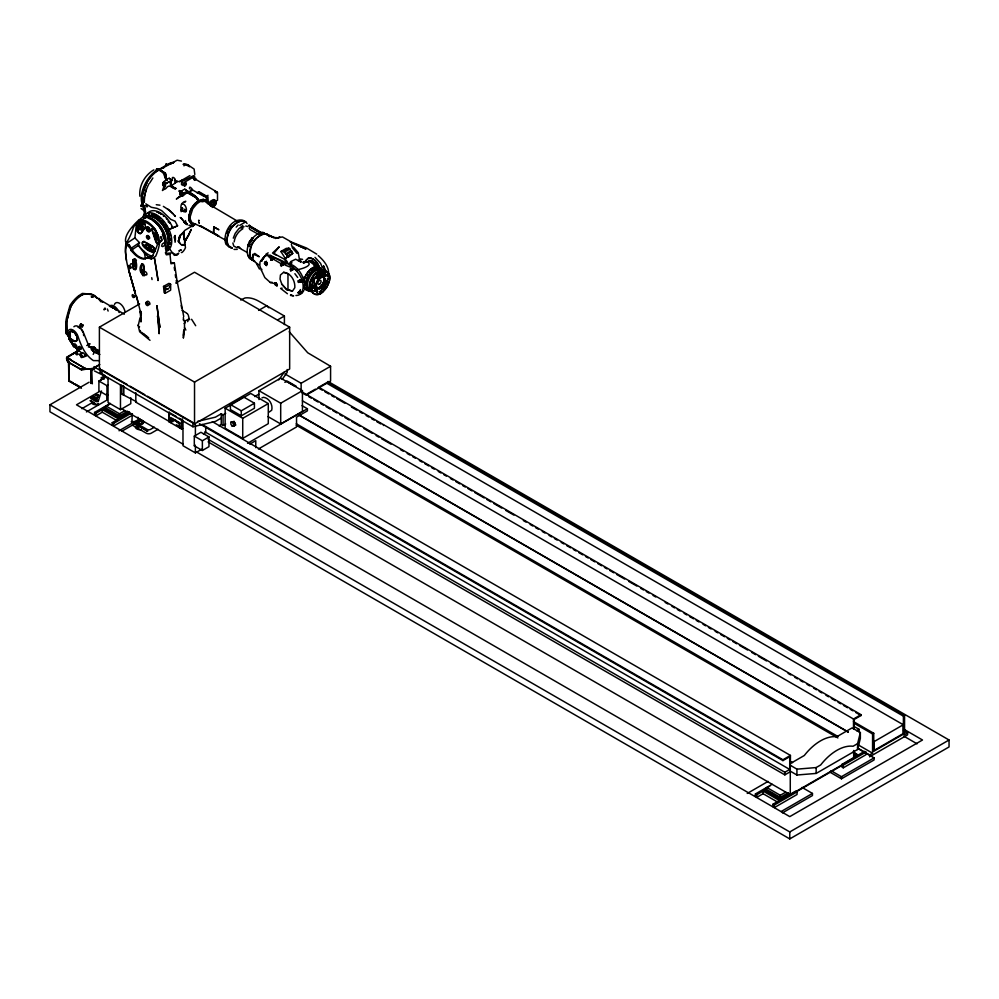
<?xml version="1.0" encoding="UTF-8"?>
<svg xmlns="http://www.w3.org/2000/svg" width="999" height="999" viewBox="0 0 999 999"><rect width="100%" height="100%" fill="white"/><g stroke="black" fill="none" stroke-linecap="round" stroke-linejoin="round"><path stroke-width="1.5" d="M92.32 383.816L91.796 371.016L94.955 367.42L100.287 370.492M217.495 200.412L217.495 192.445M252.61 258.654L252.622 255.382L254.37 254.57L259.29 256.731L254.807 253.434L253.271 255.095L252.61 258.654L254.295 261.438L258.953 264.935M199.425 423.713L782.929 760.601L782.929 759.764L790.446 755.419L212.337 421.653M208.079 439.273L784.839 772.264L789.722 769.442L789.722 756.68L782.929 760.601M853.695 750.474L853.695 758.141L790.271 794.754L196.541 451.973M790.446 755.419L790.271 771.166L796.927 775.012L816.171 773.426L857.604 749.5L857.604 743.631L860.351 732.529L852.022 727.934L836.687 736.787A43.968 25.387 -60 0 0 804.307 755.494L790.246 763.611M327.722 382.442L904.557 715.484L904.557 734.727L907.591 732.979L907.591 734.864L869.542 756.83M68.956 380.656L69.018 362.113L68.806 380.944L81.443 388.236M213.074 205.569L212.762 206.131L212 204.957M230.844 422.215L230.844 424.2L232.317 426.286L234.028 426.049L235.627 424.975L234.103 421.466L230.844 422.215L232.755 422.527L234.028 426.049M94.668 366.958L93.968 367.894M91.096 383.279L91.334 368.569M157.03 170.055L155.906 170.754L156.631 168.918M189.186 214.46L189.136 220.679L191.433 223.714L194.73 224.475L191.483 223.589L189.136 220.679C188.074 212.737 192.095 204.745 198.851 200.374L203.247 199.388L206.119 200.312L207.742 203.184M192.62 225.299L192.308 226.698M292.595 269.555L292.607 268.032L290.309 269.168L290.659 270.779L292.695 269.93L292.607 268.032L290.659 270.779L292.695 269.93L292.045 268.981L290.309 269.168M193.494 225.886L193.494 225.112L193.057 226.273M194.256 224.725C190.334 226.835 194.867 225.1 193.057 225.262M299.613 260.439L298.251 252.722L293.381 247.04M249.126 256.106L249.101 257.193L247.927 255.307M317.07 294.218C318.768 295.105 322.702 293.306 322.19 291.358M68.806 380.731L68.806 362.325M178.833 241.408L179.583 236.8M78.696 347.04C79.321 344.505 83.129 350.112 80.395 349.25M151.199 258.741L151.224 257.68A38.524 22.665 -56 0 0 158.092 242.445C161.001 230.382 140.647 211.788 133.367 227.635A38.362 18.419 -58 0 1 126.811 242.37L126.885 244.28L128.846 246.391M192.42 225.712L193.219 225.886L193.469 224.875M253.009 256.431L253.084 254.158M288.336 257.118L289.785 255.132L285.477 258.704L280.881 251.511L286.263 248.376L288.973 248.189L292.782 253.346L288.336 257.118L288.524 255.856M192.208 225.724L192.432 225.062L192.52 226.149M306.643 278.209L306.643 289.698L307.192 289.148M94.056 368.156L93.869 367.42M287.974 273.639L287.974 289.623L292.445 291.121L294.817 287.7C295.317 280.919 290.971 273.014 283.629 272.315L280.432 275L280.02 279.083L281.868 284.253L286.775 289.685L292.445 291.121M322.34 292.27L326.523 287.637L329.208 281.643A12.687 7.318 -60 0 0 329.208 274.563C323.688 266.046 313.374 277.66 312.35 284.29A12.687 7.318 -60 0 0 312.35 291.371C313.773 295.866 320.229 295.005 322.415 291.87M169.206 178.259L172.228 180.457L169.206 178.259L166.096 179.408A2.835 1.636 60 0 1 165.422 177.41L165.322 175.075A1.536 0.887 60 0 0 164.535 173.476L158.441 169.705L159.166 169.293L165.26 173.064A1.536 0.887 60 0 1 166.046 174.663M134.303 265.11L135.452 266.658M178.734 240.085L178.409 240.896M183.866 232.243L185.027 244.418L183.903 244.88A6.993 4.895 -73.9 0 1 180.532 244.093L178.933 241.171L180.07 236.064A6.806 3.484 -55 0 1 182.655 233.104L184.815 230.369L194.793 224.338M212.712 206.556C220.117 202.984 212.337 197.864 210.027 204.92L210.951 203.434M304.458 287.849L304.745 283.666M165.335 289.36C166.383 287.2 165.734 291.084 166.221 288.773M183.329 335.277L183.641 330.831M206.281 197.34L207.03 197.103L207.33 198.114M322.053 286.338L322.078 285.901A1.286 0.737 -60 0 1 323.014 284.603M141.309 206.318L141.371 205.532M172.39 178.846C171.503 175.512 176.136 178.534 175.037 180.369A1.274 0.737 0 0 0 174.962 179.87L174.788 179.708M172.203 179.995C168.544 181.843 171.928 188.786 176.024 188.474C172.315 190.11 170.055 182.355 165.946 188.499A1.274 0.737 0 0 1 165.135 188.686L163.973 186.326C161.95 185.702 162.387 182.143 164.348 181.518L164.947 183.217L167.195 183.192L165.31 184.103L162.924 182.717M228.122 229.92L229.27 228.696M132.38 413.636L131.893 421.241L133.466 421.69L131.181 421.74L135.627 421.978L134.915 421.328M180.032 192.595L182.43 193.981C182.967 198.926 176.923 192.395 181.506 191.408M189.51 188.724C188.873 184.141 193.868 191.109 191.833 189.548M181.169 211.701L181.343 209.565L181.231 210.727M159.603 242.233L161.938 240.522L160.839 236.613L161.801 239.922L159.603 242.233L159.266 245.067A38.387 25.862 -63.1 0 1 155.719 256.181L151.336 259.128L148.164 257.767L143.456 259.016A17.795 10.602 61.7 0 1 132.43 251.848M78.496 348.526C79.995 346.853 78.559 350.562 78.921 347.927M147.303 181.743L142.457 194.618L143.007 204.37M183.354 337.874L184.053 329.658L183.416 337.787M104.083 376.523L103.996 377.285L104.258 376.336M160.652 214.36L161.289 214.173M163.511 216.408L163.411 215.747M323.539 287.862L323.501 288.236A1.286 0.737 -60 0 1 322.44 289.598A1.286 0.737 -60 0 1 321.728 288.823A1.286 0.737 -60 0 1 322.714 287.375L323.289 286.476A1.286 0.737 -60 0 1 324.35 285.227L324.525 284.365A1.286 0.737 -60 0 1 325.324 283.179L325.587 282.055A1.286 0.737 -60 0 1 326.648 280.694A1.286 0.737 -60 0 1 327.36 281.443A1.286 0.737 -60 0 1 326.398 282.904L326.273 283.953A1.286 0.737 -60 0 1 325.349 285.239L325 286.151A1.286 0.737 -60 0 1 323.813 287.525L322.227 286.738L323.813 287.525M314.847 290.659L313.986 290.784C316.096 290.796 312.762 290.272 314.81 291.146L315.085 290.472A1.286 0.737 -60 0 0 315.609 290.122M76.236 353.496L76.886 353.034L77.16 353.971L76.236 353.496L77.16 353.783L76.798 352.959M126.885 244.28L126.811 242.357M192.332 225.886L192.557 225.05M313.986 282.392C314.785 282.218 314.81 282.592 314.161 282.08L313.923 282.792M130.807 250.612L138.237 245.592L139.473 242.607L134.877 237.912L136.301 225.037A18.157 10.477 60 0 1 143.282 220.342M291.72 263.199C292.495 260.314 289.223 265.459 291.283 263.848M299.925 261.238L300.212 260.102L299.25 260.664A1.286 0.737 -60 0 1 298.876 260.776L299.026 260.976M305.095 288.149L305.781 288.212M312.512 269.967L312.6 269.181L312.025 269.518M317.282 267.257L316.596 267.195M318.981 267.707L318.194 267.907M323.876 273.614C324.363 275.437 325.274 271.566 323.876 273.614A9.803 5.657 -60 0 0 323.064 273.439M75.587 352.497L75.774 353.746A1.711 0.999 60.1 0 0 76.836 354.857L77.785 354.433A1.598 0.924 60 0 0 76.973 352.372A1.598 0.924 60 0 0 75.587 352.497L78.372 350L81.98 353.346M80.12 355.107L81.069 357.305A1.711 0.999 60.3 0 0 82.118 357.405L82.305 357.055A1.598 0.924 60 0 0 81.506 354.995A1.598 0.924 60 0 0 80.12 355.107L82.905 352.61L86.513 355.969L85.14 355.457M283.778 263.699L283.291 264.997L281.98 262.6L280.944 263.636L281.206 266.371L283.941 263.661L281.98 262.6L283.291 264.997L283.778 263.699L281.98 262.6L283.641 264.66L283.941 263.661M156.256 170.504L157.355 170.841M132.405 251.873L129.171 246.803L129.408 245.217L126.948 243.606M309.752 284.39C310.627 278.496 314.66 271.728 321.079 271.004M320.954 275.2L320.192 275.237L320.329 274.338M215.309 203.321L216.059 201.686M141.246 204.97L141.396 206.468M178.684 239.76L178.971 238.037M156.855 212.387L157.667 212.225M178.946 238.749L180.482 235.09L183.741 232.118M158.167 235.202L157.08 235.09L157.442 234.053A16.459 9.503 60 0 0 155.757 230.881M264.723 262.3L265.559 261.95L266.77 263.187L266.508 265.647L264.498 263.499L264.723 262.3L266.546 261.288M275.687 284.815L275.999 283.117L275.137 283.154L276.323 285.677L277.21 285.127L275.999 283.117L277.21 285.127L275.687 284.815L276.573 283.953L275.999 283.117M189.885 211.676L191.783 207.73L197.128 202.31L203.247 199.388L206.543 200.811L209.166 204.008L203.546 200.674L200.037 201.386L196.616 204.108L192.77 208.691L190.247 216.496L190.272 219.206L191.945 222.69L202.785 227.285M184.003 165.871L184.665 164.573M321.278 274.737C319.955 272.964 322.165 274.201 320.492 275.262M234.191 241.87C234.815 236.501 238.212 231.406 242.919 228.734M146.016 190.097L144.43 196.441L144.293 202.26C143.943 195.704 146.016 189.535 148.926 183.766M134.678 265.659L135.29 266.071L135.252 265.11M143.282 270.854L143.406 269.817M322.227 287.862C326.548 284.69 326.323 272.877 319.355 278.721C313.361 282.355 316.895 293.631 323.189 286.563M68.606 362.1L69.018 380.532L68.968 362.187M165.534 165.622L166.583 163.736M179.108 238.961L179.558 237.063M76.798 340.047L76.773 336.176L74.588 332.779M316.383 288.636L316.471 288.274A1.386 0.799 -60 0 0 316.146 287.512L315.759 287.275A1.286 0.737 -60 0 0 315.821 285.889L315.834 284.39A1.286 0.737 -60 0 0 315.06 283.803A1.286 0.737 -60 0 0 314.061 285.102A1.286 0.737 -60 0 0 314.535 286.076L314.523 286.451A1.286 0.737 -60 0 0 314.685 288.099L314.66 289.186A1.286 0.737 -60 0 0 315.422 289.772L315.434 290.672A1.286 0.737 -60 0 0 316.708 290.884A1.286 0.737 -60 0 0 316.92 289.023C312.212 288.112 317.819 289.96 315.372 287.962M164.51 242.57L162.313 243.893L161.576 246.066L162.662 246.628L165.285 245.092L166.371 254.845L169.992 254.27L170.941 263.761L174.388 263.124L171.366 262.562M857.604 749.5L860.351 738.398L860.351 732.529M295.791 259.178L290.784 261.551L288.911 264.285M170.08 249.588L174.338 255.357L178.759 253.184A28.172 16.271 59.8 0 1 176.786 255.282L172.303 252.784L167.657 253.259A25.087 14.486 60 0 1 165.297 252.847M157.367 170.417L169.106 163.574A14.086 8.142 -60 0 1 173.851 162.55M78.072 350.075L78.496 351.061M83.179 325.212L82.243 327.185L79.858 326.448L81.006 323.938L83.179 325.212C82.118 326.773 78.272 325.025 81.006 323.938M273.489 259.128L273.838 257.842L272.003 256.943L270.604 258.279L270.879 260.314L273.489 259.128L270.879 260.314M138.274 325.374L140.01 317.907M77.11 339.835L77.298 339.161M310.09 270.254L310.776 269.655M189.31 319.205L188.312 315.284M180.394 195.804C171.366 203.309 179.745 195.392 183.042 195.891A16.384 9.94 -57.3 0 1 187.712 192.445A16.384 8.954 -62.5 0 1 191.908 190.772L190.971 189.71M197.39 193.294L197.54 192.795A2.56 1.474 60 0 1 199.201 192.52L205.956 196.466A2.56 1.474 60 0 1 207.392 199.338L207.442 203.346M181.231 191.733L181.119 192.083A2.16 1.299 -2.2 0 0 182.08 193.119L184.328 193.082L182.43 193.981M252.385 240.035L251.174 239.623L251.611 238.224L253.371 238.474L251.611 238.224M101.523 390.971L98.164 401.461L96.016 401.586L90.609 398.464M69.78 331.83C67.47 335.614 72.053 343.169 76.498 340.984A5.769 3.334 60 0 0 75.862 334.403A5.769 3.334 60 0 0 70.442 331.281A5.769 3.334 60 0 0 69.805 337.125C70.717 339.623 74.975 343.644 77.048 340.209M175.312 240.996L174.85 236.089M215.384 203.184L216.446 201.373M183.903 189.535L181.481 191.071L181.518 192.357A2.06 1.199 -0.1 0 0 183.167 192.907A1.923 1.111 0 0 0 184.503 192.632L187.25 191.246L188.124 192.894L196.016 197.502L197.727 200.087L195.792 197.54L187.2 192.632M187.675 321.641L188.599 319.106L184.865 321.129M164.86 242.295L164.61 238.674M169.53 286.763L169.543 287.749L169.743 286.713M141.408 204.683L141.259 206.181M311.551 281.431L312.038 280.207M233.291 238.162L235.227 233.354L238.736 228.846L242.807 225.599M76.648 340.821C79.158 336.988 73.252 328.109 69.381 332.455M156.681 169.455L158.441 169.705M165.772 164.373L166.358 163.749M273.714 283.391L270.342 282.517L264.835 277.597L261.438 270.342L261.875 269.318M76.586 353.671L76.648 352.897M163.973 186.326L162.45 190.509L165.135 188.686M134.415 262.275L135.452 264.036M322.277 285.751L323.251 284.74M320.217 269.056L320.217 268.381M142.42 198.177C140.747 199.238 142.919 196.741 141.646 198.389M194.281 179.383L195.067 178.796L194.343 179.857M166.746 165.235L168.007 164.535M208.741 203.621L210.265 201.361L213.224 199.638L214.373 199.75L215.11 201.411M70.192 332.08L70.355 337.025M297.964 292.707L300.237 291.046L301.598 291.845L299.912 293.768L297.964 292.707L300.237 291.046M93.182 354.383L94.418 352.16L88.399 344.93L83.641 333.042A8.092 4.67 60 0 0 73.876 326.748M207.28 197.902L207.954 195.242M184.665 241.87L188.561 235.127L184.478 242.158M188.561 235.127L184.578 241.995M312.625 279.021L313.286 277.884M300.474 289.585L298.938 292.145L301.598 291.845M149.738 182.942L152.872 178.009M323.626 283.341L324.3 282.605M322.502 275.112L321.291 275.712L321.815 274.151M179.383 236.588L180.407 235.015M305.694 260.564L308.753 257.73C314.635 257.842 318.206 263.686 319.917 268.656M192.532 225.549L193.431 225.836M322.04 275.899C326.049 272.927 322.115 277.622 321.69 276.074A1.286 0.737 -60 0 1 321.141 275.899M191.458 209.39L194.867 203.634L197.128 202.31M303.896 290.447L302.06 293.194L299.675 294.268M186.825 165.372L188.799 165.884L187.537 164.997M183.716 316.483L180.444 299.088M214.922 204.645L215.659 201.436L212.824 201.711M249.213 242.083L250.349 240.434L251.411 241.296L250.512 242.52L249.213 242.083L249.962 242.794M139.648 223.252L137.962 225.649L137.25 229.932A3.209 1.848 60 0 0 139.136 232.942A3.209 1.848 60 0 0 141.396 232.967L145.355 227.322M212.837 201.948L212 201.298M163.037 184.34L164.573 185.876A1.274 0.737 0 0 0 165.434 185.914L165.31 184.103M321.928 292.357L320.179 292.645M278.771 379.895L284.653 371.64M282.13 379.47L287.175 372.39L287.175 369.53M324.363 282.367L323.576 283.129A1.286 0.737 -60 0 0 323.339 283.728M68.781 380.132L68.781 361.638M320.679 273.926L320.167 274.875M261.501 259.94L261.563 261.313L263.137 258.029L259.99 261.988L259.827 265.796L261.438 270.342M261.601 260.776L265.284 255.732L266.795 255.02C278.771 258.778 295.055 264.86 300.949 277.41C304.108 283.142 304.995 295.454 295.954 295.529M264.885 263.187L266.246 262.275L267.17 264.548L265.921 264.935L264.885 263.187L265.722 262.05L267.282 263.112M261.363 261.076L265.284 255.732L270.167 255.145L286.151 263.986M271.765 260.04L273.838 257.842M184.653 202.347L185.789 201.261C181.306 201.611 179.158 208.079 182.33 210.627M261.738 260.002L264.473 256.431M67.745 356.768L67.732 357.667L70.592 359.365M227.335 231.631L226.985 233.179M328.246 276.273L328.234 275.474M67.532 357.242L76.985 351.648M74.725 346.341L74.101 345.229L74.413 346.178M285.477 258.704L287.475 256.393L292.782 253.346M323.401 286.089L322.252 286.301M184.178 184.353L184.291 183.329L183.641 184.365M142.894 204.545L144.443 207.73M166.771 180.394L165.784 175.774M169.618 247.565C168.656 244.368 169.118 249.35 168.107 248.239M329.208 275.612L328.296 273.826M310.414 289.448C310.402 292.819 310.589 288.299 311.039 289.997M236.201 227.123L238.187 225.012M308.766 290.559L308.941 289.673L308.766 290.559A13.137 7.58 -60 0 1 304.645 288.436L304.071 288.112M326.661 272.59L323.651 266.059L322.315 267.445L320.542 263.311L314.997 257.342M171.478 163.287L173.264 163.087L171.99 163.299M306.418 260.215L308.479 258.154C314.098 257.53 318.044 263.049 319.48 267.857M321.828 292.108L320.055 292.395M193.119 178.222L193.806 178.359M156.806 168.806L157.667 168.893M96.703 399.612L98.164 401.461M321.216 270.692L322.277 270.891M321.928 292.145L320.08 292.47M184.628 189.073C188.923 192.395 195.155 194.655 198.451 199.675C195.105 194.643 189.048 192.932 184.877 189.273M328.471 276.049L328.109 274.837M322.227 276.411L322.003 276.473A1.286 0.737 -60 0 1 320.804 277.21L320.067 277.472A1.286 0.737 -60 0 1 318.768 277.934A1.286 0.737 -60 0 1 319.093 276.273A1.286 0.737 -60 0 1 320.354 276.011L320.679 275.811A1.286 0.737 -60 0 1 322.178 275.125L322.615 275A1.274 0.737 -60 0 1 323.988 274.925L324.263 274.962A1.286 0.737 -60 0 1 325.562 274.538A1.286 0.737 -60 0 1 325.199 276.211A1.286 0.737 -60 0 1 323.951 276.436L323.239 276.561A1.274 0.737 -60 0 1 322.227 276.411L320.866 275.811M314.722 274.226L315.634 273.414M184.178 323.589L185.364 322.54A37.962 21.916 60 0 0 183.329 319.692M298.239 260.951L300.1 258.966L302.572 259.353M324.4 284.415L325.349 285.239M280.881 251.511L283.379 251.423L286.738 254.733L291.983 251.224M142.27 203.659L141.721 204.146L142.47 203.546M166.284 289.673L165.622 289.398M328.296 276.386L328.147 275.237M316.583 273.963L317.532 273.227M232.755 422.527L234.103 421.466M148.164 257.767L149.425 256.793L151.224 257.68M132.892 267.07L133.429 267.894M322.39 292.02L317.819 294.28M323.601 273.801L323.139 274.313L324.263 274.962M184.44 186.289L185.115 185.889A1.286 0.737 -60 0 0 185.577 185.489A3.397 1.961 -60 0 0 186.189 184.428A1.286 0.737 -60 0 0 186.301 183.841L186.164 182.829A2.822 1.623 -60 0 0 184.241 185.639M305.494 276.748L305.207 277.722M134.74 263.187L134.94 262.712M233.903 424.163L235.352 423.114M313.486 286.538L313.149 287.687L313.674 286.501M165.21 293.256L165.21 287.387L170.654 284.29L170.654 290.172L165.21 293.256L164.123 292.632L163.536 286.413L168.993 283.341L170.654 284.29M193.219 225.886L193.282 224.65M130.807 248.489L139.473 242.607M126.723 243.344L134.877 237.912M244.618 222.477L239.797 225.349M283.379 251.423L288.973 248.189M285.464 253.983L290.634 251.049M284.478 252.21L290.135 248.926M143.294 272.939C140.247 271.191 143.057 275.599 143.581 271.79M318.943 276.81L320.629 277.085M142.907 270.067L143.581 269.705M153.834 169.867C144.843 175.087 138.786 185.777 139.86 196.229M166.945 179.47L164.048 181.556A1.923 1.111 0 0 0 164.261 182.367L166.683 182.942L170.155 181.393L170.629 186.051L175.3 188.886M300.687 279.645L298.164 280.969L298.439 282.392L301.461 281.893L302.035 280.22L301.461 281.893L300.2 281.281L300.037 280.07L301.461 281.893L300.687 279.645L298.164 280.969M176.024 188.474L171.054 185.814L174.987 183.292A1.274 0.737 0 0 0 175.312 182.817L178.172 181.431L174.55 180.22L175.312 182.817M240.672 299.987L245.03 297.977A37.288 21.528 60 0 1 259.103 301.398L284.403 316.009L284.403 324.55M156.281 171.503L177.148 160.202L181.443 161.076M156.144 170.617L157.13 169.992M298.439 282.392L300.2 281.281M149.425 256.793L144.905 258.516A17.732 10.589 61.7 0 1 133.754 252.098L129.408 245.217M104.52 308.978C103.409 312.437 104.907 305.357 105.419 309.215M265.909 254.233L268.157 252.847M319.081 271.316C313.399 274.787 309.565 281.518 309.877 288.224M187.412 192.695L188.112 192.27M168.057 247.964L169.518 247.09M94.48 370.954L103.796 375.599M94.955 367.095L93.781 367.532M179.408 191.471L179.645 190.572L181.855 191.845M857.604 743.631L853.084 746.253A43.968 25.387 -60 0 0 820.691 764.947L816.146 767.569L796.927 769.155L790.321 765.271M212.175 207.467L213.798 206.518A3.584 2.073 -60 0 0 216.333 202.123A3.584 2.073 -60 0 0 213.798 200.662L212.175 201.598A3.584 2.073 -60 0 0 209.715 205.195M175.774 283.079L194.53 272.24L289.66 327.173L289.66 369.018L194.53 423.938L99.4 369.018L99.4 327.173L139.598 303.958M78.958 350.087L66.733 357.267L68.044 362L81.781 369.73L92.77 368.469L99.613 364.523M86.863 345.517L89.498 344.006M78.259 350.699L67.258 357.055C64.635 358.816 70.679 366.333 66.596 358.479L68.044 362.088L80.969 369.555L92.745 368.693L99.625 364.722M87.462 345.379L90.097 343.868M68.806 380.944L80.619 387.387M328.034 381.443L949.05 739.997L949.05 746.952L789.772 838.91L49.95 411.775L49.95 404.807L89.098 382.217M300.749 262.25C302.897 261.438 299.388 259.915 300.362 262.213M101.374 380.282L101.374 377.672L105.032 375.549M302.884 262.325L307.942 261.938A7.505 4.333 60 0 1 314.248 263.536L315.372 264.86M108.054 394.78L106.968 395.404L98.901 390.746L98.901 381.019L105.519 377.197L108.204 378.758M303.421 263.062L304.22 262.987L303.571 263.187M98.901 381.019L106.968 385.676L108.054 385.052M99.288 391.658L76.498 404.807L789.772 816.62L922.502 739.997L903.596 729.07M81.856 408.678L92.582 402.485M322.078 270.354L323.651 269.443L325.474 270.492L323.888 271.403M258.629 310.402L266.658 305.769L268.818 307.792M86.413 411.925L105.994 400.636M121.279 385.252L121.279 393.781L136.526 401.76L135.814 402.172L135.814 392.757M94.568 415.072L94.568 412.45L110.252 403.409M129.907 412.45L119.942 418.206L103.634 408.791L103.634 407.742L108.978 404.657M94.568 412.45L95.929 413.236L102.273 409.578L118.581 418.993L112.238 422.652L112.238 425.262M117.333 420.879L102.273 412.187L95.929 415.846L95.929 413.236M108.054 377.435L108.054 402.472L120.467 409.627L130.794 403.671L130.794 397.814M277.71 319.88L284.403 316.009M127.597 411.176L119.493 415.846L105.894 408.004L105.894 405.919L119.493 413.761L124.925 410.626M103.634 407.742L119.942 417.157L129.283 411.763M112.238 422.652L113.599 423.439L130.919 413.436M130.919 416.046L113.599 426.049L113.599 423.439M99.4 327.173L194.53 382.093L289.66 327.173M119.031 430.756L139.91 418.706M121.641 431.343L134.69 423.813M168.931 412.3L168.931 421.715L175.649 420.167M158.004 429.295L151.261 433.191A3.509 2.023 0 0 1 146.291 433.191L132.83 425.412A3.197 1.848 0 0 1 132.38 425.087M179.071 418.169L181.606 419.63L182.692 419.006M168.931 421.715L170.742 422.764L170.742 417.532L179.795 422.764L179.795 428.009L178.946 422.914L171.566 418.668L171.179 423.002L181.606 429.046L182.692 428.421M230.407 404.533L243.544 396.953L254.42 403.221L254.42 408.241L241.283 415.834L230.407 409.553L230.407 404.533L241.283 410.814L254.42 403.221M225.15 408.191L250.699 393.444L268.281 403.596L268.281 423.676L242.732 438.424L225.15 428.284L225.15 408.191L242.732 418.344L268.281 403.596M258.953 399.55L258.953 390.671L280.694 378.122L302.435 390.671L302.435 411.388L280.694 423.938L267.907 416.558M225.712 413.311L223.064 414.835L221.254 413.786L215.409 417.17L197.44 421.428M254.708 396.566L258.666 394.28M221.254 418.082L215.409 421.453L192.944 426.785L101.985 374.275L101.985 369.98L127.397 384.652M284.877 382.342L287.15 381.031L296.204 386.263M194.305 436.101L200.924 432.28L208.978 436.938L208.978 446.665L202.372 450.487L194.305 445.829L194.305 436.101L202.372 440.759L208.978 436.938M203.409 433.928L205.719 432.592L205.719 426.835M218.918 425.811L221.254 424.463L223.064 425.512L225.712 423.988M301.136 390.597L301.136 383.266L330.582 366.271L307.717 352.772L289.198 331.73M194.305 445.829L195.392 445.204M258.953 390.671L280.694 403.221L302.435 390.671M182.979 420.791L182.979 445.729L195.392 452.884L201.848 449.163M306.431 395.005L330.582 381.056L330.582 366.271M247.552 443.319L307.405 408.766L307.405 410.851L296.541 417.132L296.541 426.973L258.404 448.988M249.725 444.155L255.769 440.671L255.769 447.689M302.41 400.836L853.508 719.018L861.026 714.672L861.026 715.509L854.232 719.43L854.232 729.357M747.24 793.443L768.106 781.393M856.68 730.781L859.128 729.37L859.128 731.992M208.079 441.895L784.839 774.874L790.271 771.74L790.271 794.754M755.394 796.59L755.394 793.968L772.152 784.29M797.065 791.882L774.412 804.957L774.412 807.567L797.065 794.492L797.065 791.882L795.704 791.096L780.756 799.724L764.447 790.309L764.447 789.26L769.792 786.176M755.394 793.968L756.755 794.754L763.086 791.096L779.395 800.511L773.051 804.17L773.051 806.78M778.146 802.397L763.086 793.706L756.755 797.377L756.755 794.754M853.67 723.026L872.577 733.953L873.738 733.278L873.738 750.611L903.408 733.478L903.408 716.146L326.561 383.117M903.408 716.146L904.557 715.484M788.411 792.694L780.306 797.377L766.72 789.522L766.72 787.437L780.306 795.279L785.738 792.145M903.296 724.75L873.85 741.758L873.85 751.211L903.296 734.215L903.296 724.75L318.843 387.325M764.447 789.26L780.756 798.676L788.773 794.055M854.195 756.28L856.867 754.745L856.867 755.781L841.907 764.422L841.907 767.032L843.268 767.819L865.921 754.745L865.921 752.122L864.56 751.335L858.216 755.007L853.208 752.11M797.027 791.383L841.907 765.459M841.907 764.422L843.268 765.197L865.921 752.122M872.577 733.953L872.577 753.196L869.542 754.944L857.392 747.926M781.156 811.525L812.462 793.443L812.462 795.541L782.467 812.861M831.018 770.679L841.458 776.71L874.075 757.879L874.075 759.977L841.458 778.808L829.719 772.027M49.95 404.807L789.772 831.942L949.05 739.997M189.885 175.612L179.183 181.768L182.817 179.683M307.317 393.818L315.359 389.185M318.044 387.637L327.435 382.23M177.56 225.811L169.068 229.433L177.56 225.811L175.05 221.179L170.729 219.343L161.701 210.664L157.005 208.379L151.373 207.305L145.792 203.821M154.333 427.222L150.499 429.408A2.448 1.411 0 0 1 147.053 429.408L133.629 421.665M134.815 263.536C131.905 261.263 135.377 266.845 135.252 262.812M68.981 362.275L69.081 380.582M217.245 192.37L216.084 192.857L215.322 191.908M147.939 258.379L153.159 255.569M166.995 180.232L166.471 179.72M159.166 169.293L159.69 169.231A23.751 13.711 -60 0 0 144.643 186.85A23.751 13.711 -60 0 0 143.968 206.756L145.317 213.599M192.22 189.798L204.583 196.678M167.208 182.792L170.017 181.356M181.543 184.827L181.543 181.768L193.656 175.624L194.755 176.336M315.047 288.711L315.721 288.611M232.317 426.286L235.627 424.975M282.118 288.137L280.607 288.399L287.425 293.743M241.134 228.034L244.031 226.711M303.746 262.088L304.62 261.588M296.166 259.603L297.677 260.177M181.493 204.096C185.889 202.173 188.699 213.749 184.053 211.413A2.435 1.411 60 0 1 181.943 210.202L181.806 209.915M194.992 224.475L195.717 224.163L191.421 225.387M145.442 184.84L145.717 184.241M315.559 288.299L315.796 288.361M82.68 356.843L84.153 356.293M168.307 222.015L168.244 220.754M269.081 412.112L271.703 410.227C273.114 404.87 269.231 398.052 263.599 397.302L261.988 397.852M280.444 264.972L282.417 264.285M138.436 417.507L137.313 417.47M276.261 238.199L282.442 236.925L291.546 242.095L306.531 248.027L316.758 254.146M276.323 238.299L279.945 237.138L275.462 238.486M79.133 354.32L80.782 353.796M83.666 356.943L85.315 356.406M156.781 233.267L155.744 232.417L156.256 231.718M264.498 263.499L266.721 262.974M149.375 212.662L149.051 213.349M166.483 288.836L165.534 288.524M319.156 271.316L320.879 271.054M190.272 225.599L192.957 225.724M95.367 347.789L94.281 347.989L99.413 350.949M270.342 282.517L272.04 282.23M251.473 258.504L249.438 257.892L249.325 256.818M85.914 368.481L80.794 369.355L85.789 368.619L80.794 369.355L81.593 369.63M146.179 335.889L144.068 334.203M94.368 346.778L88.362 347.015M172.215 163.224L173.227 163.112M217.382 192.258L193.956 178.322A2.822 1.623 -60 0 1 195.954 179.483L195.005 180.182A1.286 0.737 -60 0 1 194.555 180.307M320.679 268.356L320.105 269.355L320.642 268.681A12.937 7.468 -60 0 0 304.795 277.759M70.941 331.543L73.089 331.768M192.969 225.986L193.282 225.137M249.438 257.892L250.299 257.829M90.797 368.693L91.284 383.379M239.685 247.427L236.875 247.615L233.803 246.141L232.879 242.994M304.633 261.576L306.456 261.738L305.657 261.526M322.402 287.213L322.877 286.775M191.483 189.623L192.495 189.698M287.974 289.623L286.775 289.685L281.868 284.253M324.026 288.661L324.712 287.387L323.888 288.661M90.022 400.686L96.279 404.295A3.197 1.848 0 0 0 98.052 404.682L98.776 404.657M189.897 225.412L192.932 225.324M234.016 249.425L237.225 249.375M143.207 274.75C135.165 269.88 145.305 254.683 144.218 271.978A1.923 1.074 56.4 0 1 145.929 272.065A1.923 1.074 56.4 0 1 146.878 274.45A1.923 1.074 56.4 0 1 145.217 274.5M297.04 269.742C300.037 269.418 313.499 265.796 307.804 262.125A8.304 4.795 60 0 0 305.219 262.487L303.746 261.963M99.313 360.664L93.357 360.602C85.015 355.007 80.919 345.417 77.947 336.188A7.692 4.433 60 0 0 71.354 329.395A7.692 4.433 60 0 0 67.807 334.44L69.505 339.335L73.801 346.69L69.056 339.011L72.69 343.469M155.307 231.094L154.321 229.67L155.419 230.132M277.085 237.662L273.301 237.55L269.905 235.951L274.338 237.637L267.033 234.191M309.19 260.514L311.613 260.602L315.809 263.661L316.908 266.458M316.558 266.283L315.809 263.661L311.938 261.226L309.178 261.089L315.06 265.522M188.898 225.337L189.723 225.387M171.553 227.235L172.265 227.66M248.476 245.904L247.752 245.167L249.201 246.528L249.126 245.255L247.752 245.167L248.614 243.719L250.237 244.33M141.309 429.857L139.698 429.745A4.995 2.885 0 0 1 135.365 426.885A4.995 2.885 0 0 1 135.652 426.323M230.794 246.691L228.596 246.491L225.924 244.218C222.09 234.091 231.418 217.407 243.107 220.329L244.855 222.365M199.238 192.695L200.087 193.444M323.039 270.267L325.412 271.004M251.174 239.623L252.235 239.76M200.037 201.386L203.097 201.786M159.952 205.182L156.269 204.708M165.884 253.721L169.992 254.27M323.251 270.217L324.937 270.604M80.794 369.355L81.606 369.468M183.804 163.973L186.651 164.385A6.406 3.696 -60 0 1 188.624 166.284M184.528 164.385L187.387 164.785A6.394 3.696 -60 0 1 189.385 166.821M183.054 164.348L188.162 165.26M158.379 236.451L158.217 237.774M147.877 431.056L146.304 430.656M170.017 421.091L172.827 421.678M177.06 422.552L179.882 423.126M237.612 246.978L239.56 247.39M181.468 244.73L185.027 244.418L185.414 247.252A1.286 0.737 60 0 1 185.377 247.877A29.82 17.22 60 0 1 181.918 252.535L181.331 252.497M193.182 223.526L194.98 223.951M245.766 226.024L248.077 226.573M184.191 211.663L182.155 210.502M321.703 271.104L322.54 271.316M138.024 325.137L139.673 331.793L150 340.309M139.498 326.448L139.348 327.197M99.575 354.183L93.332 351.536L99.725 354.545M308.828 271.678L308.192 272.627M283.629 272.315L288.574 273.926M78.559 347.852L79.421 348.813L78.659 348.226M254.757 261.139L252.235 260.277C244.855 250.724 254.92 234.415 266.084 233.828L269.705 236.601A14.985 8.654 -60 0 0 261.064 234.802L256.743 237.912A14.985 8.654 -60 0 0 251.561 245.367L249.6 253.621L250.137 257.455L252.322 260.364M146.341 184.503L145.817 185.277M303.671 277.285L304.645 277.797L304.645 288.436M73.876 340.784L74.563 341.034L72.003 339.435M321.815 271.054L321.915 270.492M232.317 248.164L229.283 247.003C222.777 237.5 231.681 222.752 242.158 220.679L245.467 221.528L247.065 223.526M290.584 267.257L285.04 265.06M174.251 237.999L174.251 236.638M169.256 222.627L169.992 223.351M312.774 293.044L313.561 293.369M148.064 230.407L148.888 229.645M134.715 262.163L135.452 262.7M143.257 269.655L142.432 269.905L143.269 271.341M143.257 271.74L142.432 272.115L143.269 273.439M225.824 240.272L199.3 225.549M72.065 331.181L73.489 331.868M99.051 351.248L90.809 347.252L98.464 352.335M187.35 224.688L183.991 222.228L186.613 224.5M291.421 264.573C298.551 267.782 302.822 275.237 304.42 282.63M241.571 249.313L247.527 252.622M200.774 225.924L218.744 236.076L213.574 232.929L213.774 226.948L218.893 229.758L213.811 226.898L213.574 232.929L218.744 236.076M322.352 275.674L323.501 276.323M325.237 282.242L326.398 282.904M322.615 275L321.041 274.45L322.178 275.125M246.029 222.24L243.606 220.854C233.953 220.879 227.735 231.356 226.985 240.097A14.948 8.629 -60 0 0 232.105 248.027M236.563 220.629L207.967 203.721M322.864 274.263L323.988 274.925M133.716 423.201L147.078 430.894L133.829 423.264M249.675 226.149L261.676 233.079M178.933 190.984L181.131 192.258M162.8 184.39L165.434 185.914M179.907 194.268L182.542 195.792M181.356 209.128L185.914 211.763M314.623 286.626L315.759 287.275M181.943 210.202L184.053 211.413M303.209 280.756L305.219 281.918L305.219 284.528M146.129 242.532L152.735 246.341A3.209 1.848 60 0 1 153.346 246.79M163.536 286.413L165.21 287.387M319.53 388.599L322.19 390.134M324.85 391.67L328.846 393.981M331.518 395.517L334.178 397.053M336.838 398.589L344.83 403.209M351.486 407.055L356.818 410.127M359.478 411.663L362.15 413.199M366.133 415.509L368.806 417.045M371.466 418.581L374.126 420.117M376.785 421.653L380.781 423.963M182.068 310.439L186.726 313.124M903.546 730.644L907.591 732.979M285.052 373.988L301.136 383.266M903.596 736.026L917.094 743.83M287.412 381.83L294.792 386.089M301.835 391.82L861.026 714.672M301.835 392.657L305.881 394.992M308.579 396.553L311.288 398.114M313.986 399.675L318.044 402.01M320.741 403.571L323.439 405.132M326.149 406.693L330.194 409.041M332.892 410.589L336.95 412.937M339.648 414.498L342.357 416.059M345.055 417.607L349.101 419.955M351.81 421.516L359.915 426.186M363.961 428.534L372.065 433.204M376.123 435.552L378.821 437.112M381.518 438.673L390.971 444.13M400.437 449.587L403.134 451.148M407.18 453.484L409.89 455.044M412.587 456.605L415.284 458.166M419.343 460.502L422.04 462.062M424.75 463.623L428.796 465.959M431.493 467.52L434.203 469.08M438.249 471.416L440.959 472.977M443.656 474.537L446.353 476.098M450.412 478.446L453.109 479.995M455.806 481.555L459.865 483.903M462.562 485.464L465.272 487.012M467.969 488.573L472.015 490.921M474.725 492.482L484.178 497.939M486.875 499.5L490.934 501.835M493.631 503.396L501.735 508.079M505.794 510.414L513.898 515.097M523.351 520.554L526.048 522.115M530.107 524.45L532.804 526.011M535.501 527.572L538.211 529.133M542.257 531.468L544.954 533.029M549.013 535.364L551.71 536.925M554.42 538.486L557.117 540.047M561.163 542.382L563.873 543.943M566.57 545.504L570.629 547.839M573.326 549.4L576.023 550.961M578.733 552.522L582.779 554.87M585.476 556.418L588.186 557.979M590.884 559.54L594.942 561.888M597.639 563.436L601.685 565.784M604.395 567.345L607.092 568.906M609.79 570.466L613.848 572.802M616.545 574.363L624.65 579.033M628.708 581.381L636.813 586.051M640.859 588.399L643.568 589.959M646.266 591.52L648.963 593.081M653.021 595.416L655.719 596.977M665.172 602.434L667.881 603.995M671.927 606.331L674.625 607.892M677.334 609.452L680.032 611.013M684.09 613.349L686.788 614.909M689.485 616.47L693.543 618.806M696.241 620.367L698.938 621.927M702.996 624.263L705.694 625.824M708.403 627.384L711.101 628.945M715.147 631.293L717.856 632.842M720.554 634.402L724.612 636.75M727.309 638.311L730.007 639.86M732.717 641.42L736.763 643.768M739.46 645.329L747.564 649.999M751.623 652.347L755.669 654.682M758.378 656.243L766.483 660.926M770.529 663.261L778.633 667.944M788.086 673.401L790.796 674.962M794.842 677.297L797.539 678.858M800.249 680.419L802.946 681.98M807.005 684.315L809.702 685.876M813.748 688.211L816.458 689.772M819.155 691.333L821.852 692.894M825.911 695.229L828.608 696.79M831.318 698.351L835.364 700.699M838.061 702.247L840.771 703.808M843.468 705.369L847.527 707.717M850.224 709.265L852.921 710.826M855.631 712.387L861.026 715.509M853.471 721.578L873.738 733.278M302.048 405.669L307.405 408.766M853.72 726.248L859.128 729.37M298.539 414.61L848.288 732.005M298.351 414.71L848.114 732.117M857.716 744.617L872.577 753.196M296.241 423.738L837.874 736.45M858.578 748.938L874.075 757.879M296.241 425.212L837.874 737.924M853.096 752.572L856.867 754.745M94.967 349.375L98.976 351.698M789.872 761.051L792.582 762.612M202.123 424.438L782.929 759.764M130.07 386.201L144.793 394.692M147.465 396.241L192.944 422.502L192.944 426.785M204.87 431.768L789.722 769.442M104.146 375.025L100.15 372.727L100.15 368.331M170.192 413.037L176.536 416.695M101.374 377.672L104.071 379.233M176.361 424.75L180.157 426.948M135.814 402.172L169.306 421.503L169.306 412.088M802.035 787.424L812.462 793.443M121.216 408.479L183.029 444.168M70.255 381.193L72.84 382.692M75.437 384.178L80.619 387.175M91.309 397.227L96.678 400.324M773.051 804.17L774.412 804.957M248.813 225.275L262.4 233.279M212.038 205.107L213.137 205.744M323.888 285.127L325.05 285.789M313.674 287.887L314.797 288.536M67.682 335.652L69.955 336.975M319.205 275.337L320.354 276.011M124.313 314.198L98.639 299.063L101.061 301.648M322.103 286.151L323.226 286.813M325.087 282.63L326.248 283.316M272.715 258.753L280.944 263.636M211.763 204.97L212.837 205.619M249.538 244.28L248.614 243.719L249.126 245.255M163.361 206.381L170.042 210.752L175.374 216.471L174.55 215.297M165.285 245.092L164.598 244.343M159.166 169.505L164.997 173.077L166.146 176.998A2.822 1.636 60 0 0 166.821 178.983L167.17 179.296M158.441 169.917C164.91 170.966 163.624 176.673 166.546 180.469M188.274 165.122L194.131 169.056L194.805 174.5M211.613 205.17L212.687 205.844M145.579 211.688L141.084 208.591M134.915 258.666L136.438 260.314M238.199 247.14L241.134 249.026M129.171 246.803C118.681 239.71 133.379 225.15 138.774 219.992A19.643 11.339 60 0 1 155.332 229.558L158.878 237.337L159.316 242.195M166.346 218.556L166.933 219.231M75.462 346.353C79.433 348.301 73.352 340.809 74.463 345.192M258.504 234.328L249.937 229.545L249.188 228.159L250.362 227.035L249.438 225.162M184.103 222.09L185.077 222.777M191.596 319.28L195.692 325.724M275.899 254.945L272.515 253.047L279.221 246.815L273.788 253.421L286.238 260.252L287.924 263.261M180.182 217.495L180.819 218.044M158.716 169.343L158.079 169.293A23.751 13.711 -60 0 0 142.183 204.108L144.493 212.687A3.846 2.223 -60 0 0 145.367 213.986M263.561 232.804L264.66 233.666M141.508 332.28L144.58 334.69M91.221 349.6L94.418 352.16M93.906 295.692L97.128 298.301M318.206 255.607C323.326 259.99 328.534 266.034 328.671 273.114M172.815 213.449L167.47 208.841M268.406 256.431L270.604 258.279M98.789 298.289L102.547 302.235M147.827 238.149C152.872 240.459 145.941 231.493 147.452 237.625M231.293 226.361L230.607 225.737L230.294 227.285M193.719 178.584L193.818 179.495M267.22 234.99L262.824 232.268C251.96 233.616 241.808 250.437 250.374 259.216M292.495 266.833L297.265 271.391M153.359 173.814L153.871 173.314M97.752 298.564L95.592 296.416A22.802 13.062 -59.6 0 0 89.848 294.181L83.029 294.305A25.15 14.411 -59.6 0 0 70.979 306.231L66.596 321.616L66.921 333.753A25.15 14.411 -59.6 0 0 68.519 335.627M138.237 245.592L142.919 250.324A22.103 12.762 60 0 0 152.41 256.356M147.84 230.245L147.328 228.509L148.801 229.358L148.089 230.657L147.078 228.546L148.714 229.246M206.169 197.402L206.618 198.052M68.594 336.188L65.759 333.291L65.784 323.614A22.428 12.85 -59.6 0 1 66.808 316.695L70.017 305.432A25.499 14.61 -59.6 0 1 78.746 295.716L82.355 293.431L89.635 294.031A22.428 12.85 -59.6 0 1 92.632 294.855M181.543 181.768L182.055 182.68M187.263 313.636L187.874 314.348M297.015 253.371L292.482 247.952L291.383 244.305M326.211 271.566L326.76 272.24M75.412 346.803L78.134 350.149M133.741 268.519C138.037 273.539 137.325 256.718 132.892 259.64C133.254 261.975 131.019 270.367 135.464 269.705C138.262 262.899 131.781 252.959 133.004 265.197A1.923 1.036 58.3 0 0 131.631 263.761A1.923 1.036 58.3 0 0 130.632 264.273M75.212 333.179L76.811 335.689M78.047 350.399L69.056 339.011L78.496 350.799M69.056 339.011L78.384 350.699M284.94 259.977L287.312 263.174M311.388 292.008L310.102 289.473M294.892 273.701L297.652 277.472M159.69 213.262L158.716 213.424M143.706 218.369L143.694 217.108L144.518 218.207M305.02 288.761L304.795 288.324A12.937 7.468 -60 0 0 308.878 290.272L309.016 290.497A13.074 7.542 -60 0 0 309.29 290.472M299.862 291.745L300.637 292.944M189.748 319.73L189.248 318.831M100.275 300.599L100.874 301.636M126.436 260.302L125.462 251.835L125.837 244.068C123.789 260.939 131.481 276.948 135.14 293.019L134.041 288.461L136.051 296.266M276.573 283.953L277.21 285.127M256.468 263.549L259.453 269.056M250.349 240.434L250.936 241.558M103.996 375.949L104.683 377.26M178.896 241.883L179.508 243.119M143.032 204.42L145.342 213.024M68.806 380.244L68.594 361.538M320.741 268.419L320.791 268.506A13.137 7.58 -60 0 0 319.73 267.382L319.48 267.22A13.137 7.58 -60 0 0 304.658 277.797M307.23 274.238L306.493 275.025M286.738 254.733L287.475 256.393M183.666 234.166L183.566 233.341L183.491 234.303A26.661 15.397 60 0 1 183.729 238.499L183.966 239.748L183.878 238.599M206.343 198.501L207.405 201.149L207.08 200.2M107.343 308.991L108.129 311.064M125.375 312.262L124.338 309.403A7.692 4.433 60 0 0 119.106 303.072A7.692 4.433 60 0 0 114.398 304.57M185.377 220.579L186.139 222.752M70.242 336.601L69.705 334.815M135.052 292.769L135.439 294.131M272.003 256.943L272.615 258.953M141.558 272.627L141.771 263.948L143.781 266.458L143.769 273.239M215.322 191.084L215.384 192.208M138.686 304.345L136.364 295.991L141.246 314.797M140.235 330.469L140.484 331.481M177.073 281.181L180.682 298.626M176.211 280.507L176.798 283.329M177.135 281.481L174.388 263.124M181.181 305.394L181.768 308.441M144.118 251.398L145.504 258.891M144.393 207.43L145.317 212.987M151.748 277.697L152.048 279.558M66.721 334.116L66.696 324.151A22.428 12.85 -59.6 0 1 67.72 317.22C68.906 306.593 77.697 290.709 90.534 294.555A22.428 12.85 -59.6 0 1 94.805 296.228M174.238 267.295L174.663 270.242M175.287 274.663L175.712 277.622M141.009 311.363L141.383 314.073M215.921 202.872L215.834 201.81M158.991 321.578L159.278 324.575M183.379 317.545L183.641 320.529M80.045 348.788L79.246 349.925A1.598 0.924 60 0 1 77.822 347.839L78.247 347.053A1.686 0.974 60.1 0 1 79.383 347.527M178.147 240.884L178.184 241.558M309.69 285.527L309.74 286.601M170.829 180.869L171.054 185.814M94.368 366.558L94.48 369.131M98.002 403.471L98.052 404.682M187.25 191.246L187.3 192.645M144.518 205.494L145.429 211.376A25.037 14.448 60 0 0 143.544 215.659M816.146 767.569L816.171 773.426M184.515 322.577L184.54 328.883M91.046 383.291L90.996 368.681L90.996 383.479M323.651 266.059L323.651 269.443M854.595 752.384L854.595 754.482M853.508 719.018L853.508 728.795M843.268 765.197L843.268 767.819M841.458 776.71L841.458 778.808M796.927 769.155L796.927 775.012M789.772 831.942L789.772 838.91M784.839 772.264L784.839 774.874M780.756 798.676L780.756 799.724M780.306 795.279L780.306 797.377M763.086 791.096L763.086 793.706M383.454 424.625L383.454 425.499M280.694 403.221L280.694 423.938M242.732 418.344L242.732 438.424M241.283 410.814L241.283 415.834M223.064 414.835L223.064 425.512M221.254 413.786L221.254 424.463M207.954 203.609L207.954 198.227A1.598 0.924 60 0 0 206.83 196.266L199.575 192.083A1.598 0.924 60 0 0 198.489 192.42M207.23 201.336L207.23 198.651A1.598 0.924 60 0 0 206.106 196.691L198.851 192.507A1.598 0.924 60 0 0 197.727 193.157M202.372 440.759L202.372 450.487M195.392 424.812L195.392 435.477M195.392 446.74L195.392 452.884M194.53 382.093L194.53 423.938M181.98 419.418L181.98 428.833M181.606 419.63L181.606 429.046M123.839 386.363L123.839 394.443M123.127 385.439L123.127 394.855M120.467 384.702L120.467 409.627M119.942 417.157L119.942 418.206M119.493 413.761L119.493 415.846M106.968 385.676L106.968 395.404M106.806 394.018L106.806 400.162M102.273 409.578L102.273 412.187M69.081 362.063L69.081 380.794M93.981 402.522A5.12 2.96 0 0 1 91.396 400.949M138.262 427.497A5.132 2.96 0 0 1 137.013 427.048M98.839 404.358A4.995 2.885 0 0 1 91.521 403.009M97.028 398.389A3.397 1.961 0 0 1 92.87 395.991M96.154 394.53A3.397 1.961 0 0 1 98.551 395.104M97.028 398.801A3.397 1.961 0 0 1 92.87 396.403M96.154 394.955A3.397 1.961 0 0 1 98.551 395.529M143.219 423.364A3.397 1.961 0 0 1 141.97 424.088M138.574 424.088A3.397 1.961 0 0 1 137.338 423.364M136.988 422.889A3.397 1.961 0 0 1 140.272 420.429A3.397 1.961 0 0 1 143.556 422.889M97.515 397.702A1.923 1.111 0 0 1 94.405 397.377A1.923 1.111 0 0 1 95.979 395.804A1.923 1.111 0 0 1 98.002 397.202M110.414 306.968A1.636 0.949 0.4 0 1 111.9 306.868L112.75 307.367A1.611 0.937 0.1 0 1 112.587 308.229M77.972 327.222A6.406 3.696 60 0 1 80.32 328.596M81.406 329.757A6.406 3.696 60 0 1 83.054 332.642M83.491 334.153A6.406 3.696 60 0 1 83.641 335.602M112.4 307.342A6.406 3.696 60 0 1 115.834 309.877M184.515 327.697A32.018 18.482 60 0 1 185.851 330.082M109.39 306.243A8.092 4.67 60 0 1 119.156 312.537M112.063 307.467A5.769 3.334 60 0 1 116.146 309.815M79.371 347.527A1.598 0.924 60 0 1 80.045 348.826M145.904 217.258A18.644 10.764 60 0 1 165.384 226.136A18.644 10.764 60 0 1 165.384 248.763M142.545 217.557A21.466 12.388 60 0 1 165.197 222.927A21.466 12.388 60 0 1 166.958 251.136M147.577 213.249A21.466 12.388 60 0 1 172.815 227.809M175.075 235.439A21.466 12.388 60 0 1 175.075 242.282M165.871 248.252A18.644 10.764 60 0 0 162.962 225.299A18.644 10.764 60 0 0 144.543 218.044A18.581 10.727 60 0 1 162.924 225.324A18.581 10.727 60 0 1 165.834 248.202M144.293 218.019A18.581 10.727 60 0 1 159.653 225.025A18.581 10.727 60 0 1 165.934 244.942M153.084 220.879A16.533 9.54 60 0 1 154.82 222.04M155.682 222.715A16.533 9.54 60 0 1 164.248 236.85M164.473 237.949A16.533 9.54 60 0 1 164.473 243.956M139.161 220.242A19.643 11.339 60 0 1 145.542 217.195A19.568 11.301 60 0 1 148.327 217.745A19.605 11.326 60 0 1 164.598 238.661M162.4 234.44A18.257 10.539 60 0 1 163.686 238.786M148.676 337.887A663.836 500.624 10.8 0 1 146.366 335.864M148.963 218.494A18.257 10.539 60 0 1 165.022 244.755M147.153 302.135A1.923 0.987 53.5 0 1 148.002 301.273A1.923 0.987 53.5 0 1 149.638 302.797L149.912 303.671A1.923 0.987 53.7 0 1 148.589 304.32M143.357 274.425A2.048 1.111 56.3 0 1 143.019 274.3M148.289 256.768A33.329 19.243 60 0 1 138.948 245.841M146.865 229.42A2.56 1.474 60 0 0 147.465 230.457L148.414 231.306A2.56 1.474 60 0 0 150.162 230.794A2.56 1.474 60 0 0 149.363 227.984L148.414 227.123A2.56 1.474 60 0 0 146.603 228.346M155.095 229.907A3.209 1.848 60 0 0 151.611 229.333L155.794 241.696A3.209 1.848 60 0 0 158.441 244.405M141.733 222.203A3.209 1.848 60 0 1 144.568 224.051A3.209 1.848 60 0 1 144.992 227.535L141.034 233.167A3.209 1.848 60 0 1 138.774 233.154A3.209 1.848 60 0 1 136.888 230.145L137.587 225.861L139.286 223.451L142.095 221.99A3.209 1.848 60 0 1 145.317 224.6M153.908 247.39A3.209 1.848 60 0 1 154.995 250.399A3.209 1.848 60 0 1 153.696 251.885A16.459 9.503 60 0 1 143.856 246.204A3.209 1.848 60 0 1 142.595 242.532A3.209 1.848 60 0 1 144.818 241.77M152.61 228.284A3.209 1.848 60 0 0 151.973 229.133L156.156 241.483A3.209 1.848 60 0 0 158.192 243.968M153.684 228.259A3.209 1.848 60 0 1 154.296 228.571M154.907 229.058A3.209 1.848 60 0 1 155.457 229.695M179.633 197.065A1.274 0.737 0 0 1 179.957 196.591M210.314 205.757A1.536 0.887 -60 0 0 211.089 205.682L213.624 204.221A1.536 0.887 -60 0 0 214.71 202.335A1.536 0.887 -60 0 0 213.624 201.711M210.314 203.983A1.536 0.887 -60 0 1 210.801 203.384M194.53 178.134A2.822 1.623 -60 0 0 192.607 177.547L184.815 182.043A2.822 1.623 -60 0 0 182.817 185.489M142.532 194.63A23.576 13.549 -60.1 0 1 159.678 169.393M145.367 213.686A3.846 2.223 -60 0 1 145.205 213.124M169.83 163.973A14.086 8.142 -60 0 1 172.577 163.012M313.836 264.76A5.632 3.259 60 0 1 314.56 265.659M315.397 264.81A6.406 3.746 60.1 0 1 316.358 266.321M304.957 284.228A11.089 6.406 -60 0 1 304.957 281.656M305.057 284.565A11.014 6.356 -60 0 1 305.057 281.194M323.838 286.039A9.803 5.657 -60 0 1 323.064 287.125M316.695 291.296A9.803 5.657 -60 0 1 315.859 291.283M312.55 286.9A9.803 5.657 -60 0 1 312.55 285.814M313.311 282.23A9.803 5.657 -60 0 1 313.798 281.019M315.859 277.597A9.803 5.657 -60 0 1 316.695 276.611M311.713 279.807A9.803 5.657 -60 0 1 312.312 278.621M317.382 273.152A9.803 5.657 -60 0 1 318.319 272.69M306.606 278.796A12.937 7.468 -60 0 1 322.452 269.655M312.262 291.059A12.937 7.468 -60 0 1 306.606 289.373M311.313 290.459A11.139 6.431 -60 0 1 311.638 278.246A11.139 6.431 -60 0 1 322.003 271.129M310.726 289.685A11.151 6.431 -60 0 1 309.128 275.986A11.151 6.431 -60 0 1 321.653 271.516M310.801 290.06A11.139 6.431 -60 0 1 310.04 276.523A11.139 6.431 -60 0 1 322.078 271.328M320.192 274.338A1.286 0.737 -60 0 1 320.841 274.275M313.024 286.775A1.286 0.737 -60 0 1 313.137 286.189M326.161 280.357A1.286 0.737 -60 0 1 326.161 280.906M321.516 276.498A6.406 3.696 -60 0 1 323.264 283.491A6.406 3.696 -60 0 1 316.121 287.612M315.409 286.513A6.406 3.696 -60 0 1 315.222 284.053M317.869 278.596A6.406 3.696 -60 0 1 318.581 277.909M321.491 276.561A6.344 3.659 -60 0 1 323.226 283.479A6.344 3.659 -60 0 1 316.159 287.562M315.447 286.476A6.344 3.659 -60 0 1 315.272 284.041M317.894 278.634A6.344 3.659 -60 0 1 318.594 277.959M321.216 276.398A6.344 3.659 -60 0 1 323.177 282.854A6.344 3.659 -60 0 1 316.383 287.749M126.111 244.78L125.849 247.652L126.111 244.78M236.376 221.478L237.325 221.541L235.002 221.191L236.376 221.478M157.043 216.259L157.892 217.158L157.043 216.259M184.977 184.815L185.839 184.241L184.977 184.815M315.647 284.378C314.673 288.074 313.461 283.117 315.647 284.378M315.821 286.401C314.897 290.06 313.636 285.14 315.821 286.401M170.055 238.911L171.041 240.135L170.055 238.911M182.655 208.454L181.968 207.842L182.655 208.454M185.377 210.027L184.678 209.415L185.377 210.027M146.566 215.772C145.192 217.407 145.33 212.899 146.566 215.772M149.326 214.56C148.127 216.308 147.989 211.626 149.326 214.56M152.622 214.585C151.274 216.259 151.398 211.763 152.622 214.585M159.902 218.244C158.604 219.942 158.629 215.359 159.902 218.244M168.868 230.332C167.595 232.068 167.557 227.422 168.868 230.332M170.492 235.077C169.168 236.763 169.281 232.28 170.492 235.077M154.283 215.01L153.409 214.323L154.283 215.01M320.242 291.408L321.091 290.784L320.242 291.408M166.596 248.701L167.57 249.925L166.596 248.701M149.001 238.174C148.302 241.708 144.356 235.002 147.765 236.051A1.973 1.136 60 0 1 148.751 237.225L149.001 238.174M315.634 290.347C316.77 292.832 317.495 286.975 315.634 290.347M326.523 283.591L327.06 284.166L327.497 282.829L326.586 283.441C326.923 285.502 327.934 281.356 326.523 283.591M133.491 265.584C134.041 269.168 136.001 264.81 133.491 265.584M139.585 228.709C140.06 231.793 141.771 228.047 139.585 228.709M140.322 226.548C140.797 229.645 142.507 225.886 140.322 226.548M150.924 249.837C151.411 252.934 153.097 249.151 150.924 249.837M156.743 238.611C157.218 241.696 158.928 237.949 156.743 238.611M163.386 221.616C162.138 223.351 162.1 218.719 163.386 221.616M166.446 225.737C165.147 227.46 165.197 222.877 166.446 225.737M140.609 223.214C141.171 226.461 142.732 222.465 140.609 223.214M156.231 215.846C154.945 217.545 154.982 212.999 156.231 215.846M180.394 250.075L181.343 249.937L178.871 251.061L180.394 250.075M317.707 291.858C315.459 293.369 318.519 291.421 316.633 292.332L317.707 291.858M145.717 302.847L145.692 303.184A1.811 1.049 60 0 0 146.616 305.145A1.811 1.049 60 0 0 148.052 305.332L148.202 304.982A1.811 1.036 59.5 0 0 147.552 302.934A1.811 1.036 59.5 0 0 145.979 302.372L145.717 302.847M326.536 275.15C326.96 276.973 327.959 273.102 326.536 275.15M306.918 278.371L307.592 277.772L306.918 278.371M308.266 275.736L309.003 275.187L308.304 275.599M306.918 289.198L307.655 288.649L306.918 289.198M309.952 273.339L310.701 272.789L309.952 273.339M311.9 271.303L312.587 270.704L311.9 271.303M313.012 270.417L313.686 269.805L313.012 270.417M314.136 269.68L314.872 269.131L314.136 269.68M316.358 268.731L317.108 268.182L316.358 268.731M318.306 268.519L318.981 267.907L318.306 268.519M321.353 270.042L322.09 269.493L321.353 270.042M324.7 284.365C325.874 286.85 326.536 280.994 324.7 284.365M130.994 267.545L130.807 268.194A1.761 1.011 60.1 0 1 129.283 267.882A1.761 1.011 60.1 0 1 128.546 265.796L129.37 265.235A1.761 1.011 60.1 0 1 130.994 267.557M316.633 277.809L316.983 278.546L317.645 277.21L316.633 277.809M327.51 278.771C327.984 280.569 328.871 276.735 327.51 278.771M164.523 184.553L163.636 183.828L164.523 184.553M181.743 194.493L180.856 193.756L181.743 194.493M140.659 224.987C139.286 226.835 139.248 221.89 140.659 224.987M324.962 273.227L323.913 274.226L324.962 273.227M323.351 288.049C322.103 291.683 321.441 286.351 323.351 288.049M317.532 277.422L316.783 278.346L317.532 277.422M142.22 227.597C142.482 230.732 144.505 227.235 142.22 227.597M137.537 229.008C137.762 232.118 139.872 228.696 137.537 229.008M147.253 248.002C147.515 251.124 149.55 247.64 147.253 248.002M323.464 286.426C324.176 289.248 325.612 283.254 323.464 286.426M142.058 222.59L143.157 223.951L142.058 222.59M145.891 244.817C146.141 247.964 148.227 244.48 145.891 244.817M149.113 249.076L150.225 250.437L149.113 249.076M152.71 250.037C153.009 253.222 154.982 249.638 152.71 250.037M85.764 368.831L66.546 357.58L85.764 368.856M80.969 355.632L81.643 356.468L80.969 355.632M129.321 266.221L130.032 267.27L129.321 266.221M146.528 303.359L147.24 304.408L146.528 303.359M143.806 274.787L142.907 274.063L143.806 274.787M133.841 296.228L132.942 295.504L133.841 296.228M170.979 243.843C169.43 245.242 169.942 240.909 170.979 243.843M73.377 344.742L73.289 345.229A1.598 0.924 60 0 0 74.126 346.978A1.598 0.924 60 0 0 75.4 347.103L75.1 345.204L73.377 344.742M137.862 227.085L138.961 228.446L137.862 227.085M143.669 244.817L144.768 246.179L143.669 244.817M150.487 247.465L151.586 248.826L150.487 247.465M149.413 247.69C147.74 249.151 148.389 244.593 149.413 247.69M150.325 246.316C148.589 247.752 149.313 243.232 150.325 246.316M157.255 236.526C155.582 237.987 156.231 233.429 157.255 236.526M146.116 205.519L147.003 206.731L146.116 205.519M142.158 273.539L142.745 275.599L144.543 275.699A1.761 1.011 60.1 0 0 143.669 273.476A1.761 1.011 60.1 0 0 142.145 273.539M163.461 167.807L163.973 167.42L163.461 167.807M134.64 296.965L133.404 297.577A1.673 0.974 60.1 0 1 132.555 296.728L132.193 295.679A1.886 1.086 60.1 0 1 132.53 294.643L134.44 295.854A1.861 1.074 60.1 0 1 134.64 296.965M168.244 288.586L167.657 289.111L168.244 288.586M324.151 275.474C324.413 278.546 326.586 272.59 324.151 275.474M258.866 234.39L259.69 235.077L258.866 234.39M290.684 294.83L290.509 295.429L293.594 295.916L290.684 294.83M318.906 276.873C319.193 280.007 321.328 273.926 318.906 276.873M321.353 291.021L320.267 291.883L321.353 291.021M320.791 275.899C320.754 279.221 323.314 273.301 320.791 275.899M327.197 281.518C325.599 285.077 325.649 279.358 327.197 281.518M327.61 274.937L326.573 275.774L326.723 274.8L327.61 274.937M313.162 286.875L313.361 287.887L313.973 286.463L313.162 286.875M143.069 271.441C140.847 272.665 142.195 267.882 143.069 271.441M143.132 226.448C141.146 227.497 142.395 223.326 143.132 226.448M142.532 229.97C140.547 231.019 141.796 226.86 142.532 229.97M148.501 245.367C146.516 246.416 147.765 242.245 148.501 245.367M155.682 233.691C153.709 234.74 154.957 230.582 155.682 233.691M155.382 235.577C153.396 236.626 154.645 232.455 155.382 235.577M156.294 237.924C154.308 238.973 155.557 234.802 156.294 237.924M139.723 226.511C137.725 227.547 139.011 223.414 139.723 226.511M146.641 247.652C144.655 248.689 145.929 244.555 146.641 247.652M191.246 229.495L188.636 234.852L191.246 229.495M81.731 356.381L80.744 355.582L81.731 356.381M328.571 278.696L327.535 279.37L328.196 278.059L328.571 278.696M321.628 274.101L320.929 275.087L321.628 274.101M199.288 220.592L198.601 220.442L199.288 220.592M275.137 282.842L274.413 283.304L275.137 284.802L277.297 285.914L275.137 282.842M214.161 202.023L211.626 203.484A1.536 0.887 -60 0 0 210.539 205.369A1.536 0.887 -60 0 0 211.626 205.994L214.161 204.533A1.536 0.887 -60 0 0 215.247 202.647A1.536 0.887 -60 0 0 214.161 202.023M171.154 163.536L169.83 164.136L171.154 163.536M92.07 296.778L91.184 296.84L93.531 296.753L92.07 296.778M199.226 223.014L198.639 222.24L199.226 223.014M305.781 248.988L290.434 242.07L305.781 248.988M148.064 227.497L147.54 227.26A2.535 1.461 59.9 0 0 146.191 228.172A2.535 1.461 59.9 0 0 147.028 230.732L147.964 231.581A2.535 1.461 59.9 0 0 149.725 230.856A2.535 1.461 59.9 0 0 148.514 227.872L148.064 227.497M152.372 246.553L144.455 241.97A3.209 1.848 60 0 0 142.233 242.745A3.209 1.848 60 0 0 143.494 246.403A16.459 9.503 60 0 0 153.334 252.085A3.209 1.848 60 0 0 154.583 249.875A3.209 1.848 60 0 0 152.372 246.553M260.627 233.142L250.362 227.035L260.614 233.242M183.604 221.004L181.056 218.007L183.604 221.004M187.387 224.4L185.876 222.69L187.387 224.4M135.227 293.319L128.659 269.78L135.227 293.319M140.759 314.385L140.222 311.376L140.996 321.953L140.759 314.385M156.955 272.69L154.37 257.792L158.067 280.569L156.955 272.69M159.865 327.185L156.93 305.794L159.865 327.185M158.978 327.01L157.555 315.859L159.153 333.728L158.978 327.01M139.311 423.351A1.923 1.111 0 0 0 142.195 422.39A1.923 1.111 0 0 0 139.311 421.428A1.923 1.111 0 0 0 139.311 423.351M137.874 423.351A3.397 1.961 0 0 0 143.556 422.477A3.397 1.961 0 0 0 139.398 420.079A3.397 1.961 0 0 0 137.874 423.351M319.88 283.941A2.31 1.336 -60 0 0 320.617 280.369A2.31 1.336 -60 0 0 317.882 282.779A2.31 1.336 -60 0 0 319.88 283.941M323.039 291.671A12.812 7.393 -60 0 0 327.098 271.815A12.812 7.393 -60 0 0 311.938 285.264A12.812 7.393 -60 0 0 323.039 291.671M321.316 287.737A6.406 3.696 -60 0 0 324.263 277.635A6.406 3.696 -60 0 0 316.496 283.366A6.406 3.696 -60 0 0 321.316 287.737"/></g></svg>
